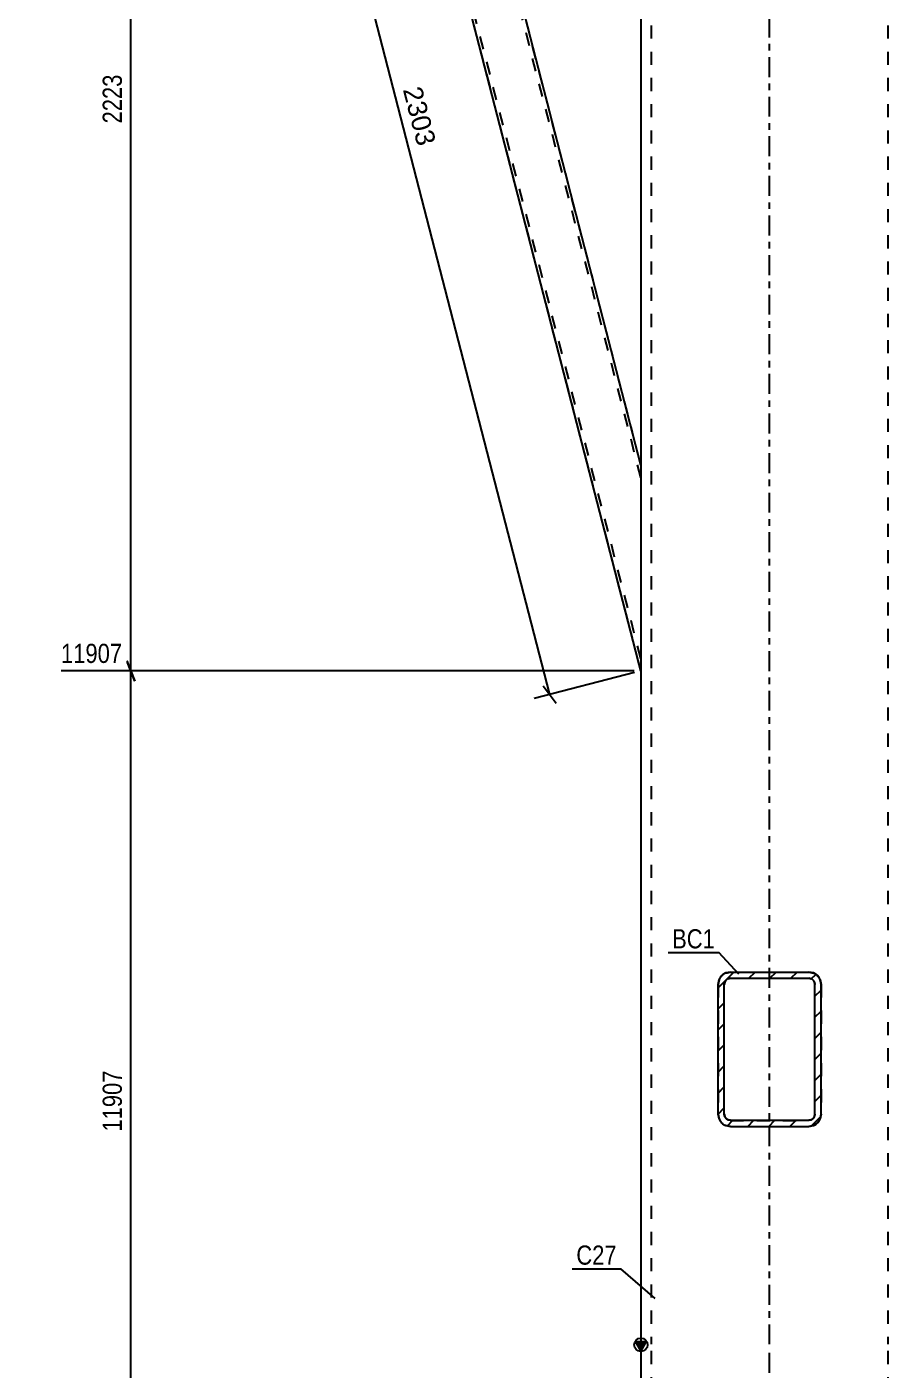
# Model space of a CAD drawing. Header units: millimetres. Extents: x 0 to 841, y 0 to 594.
# Drawn here: x 262.7 to 391.4, y 202.4 to 403.2 of the extents above; entities that cross this region are included whole.
import ezdxf

# ---------------------------------------------------------------- set-up
doc = ezdxf.new("R2010")
doc.units = ezdxf.units.MM
doc.linetypes.add('DXK_LINE_DOT2', pattern=[3.9198, 1.9599, -1.9599])
doc.linetypes.add('DXK_LINE_DOT3', pattern=[5.9187, 2.979, -0.9799, 0.9799, -0.9799])
doc.styles.add('Arial', font='ARIAL.TTF', dxfattribs={"height": 0.2})
doc.styles.add('Arial Narrow', font='ARIALN.TTF', dxfattribs={"height": 0.2})

# ---------------------------------------------------------------- blocks, each defined once
blk = doc.blocks.new('Part-275655210-3687 - 3681')
at = {"color": 7, "linetype": 'DXK_LINE_DOT2'}
for p, q in [((316.73, 480.82), (310.87, 478.69)), ((316.73, 480.82), (310.87, 478.69)), ((316.56, 480.76), (310.87, 478.69)), ((316.87, 480.87), (316.56, 480.76)), ((316.73, 480.82), (316.87, 480.87)), ((316.87, 480.88), (316.73, 480.82)), ((317.18, 480.99), (316.87, 480.87)), ((316.87, 480.87), (316.96, 480.91)), ((316.96, 480.91), (316.87, 480.88)), ((316.96, 480.91), (317, 480.92)), ((317, 480.92), (316.96, 480.91)), ((317, 480.92), (317, 480.92)), ((354.45, 335.82), (317, 480.92)), ((354.45, 335.82), (317, 480.92)), ((317.36, 481.06), (317.18, 480.99)), ((317.43, 481.08), (317.36, 481.06)), ((317.43, 481.08), (317.43, 481.08)), ((354.45, 337.67), (317.43, 481.08)), ((310.24, 478.46), (310.17, 478.44)), ((310.17, 478.44), (310.17, 478.44)), ((354.45, 306.89), (310.17, 478.44)), ((310.42, 478.53), (310.24, 478.46)), ((310.64, 478.61), (310.42, 478.53)), ((310.64, 478.61), (310.6, 478.6)), ((310.6, 478.6), (310.64, 478.61)), ((310.6, 478.6), (310.6, 478.6)), ((354.45, 308.74), (310.6, 478.6)), ((354.45, 308.74), (310.6, 478.6)), ((310.87, 478.69), (310.64, 478.61)), ((310.71, 478.63), (310.64, 478.61)), ((310.64, 478.61), (310.71, 478.63)), ((310.87, 478.69), (310.71, 478.63)), ((310.71, 478.63), (310.73, 478.64)), ((310.73, 478.64), (310.87, 478.69)), ((354.45, 337.67), (354.45, 306.89))]:
    blk.add_line(p, q, dxfattribs=at)
at = {"color": 2, "linetype": 'Continuous'}
for p, q in [((311.04, 478.76), (316.56, 480.76)), ((316.56, 480.76), (316.89, 480.89)), ((316.89, 480.89), (317.18, 480.99)), ((317.18, 480.99), (317.36, 481.06)), ((317.36, 481.06), (317.43, 481.08)), ((354.45, 337.67), (317.43, 481.08)), ((310.17, 478.44), (310.24, 478.46)), ((354.45, 306.89), (310.17, 478.44)), ((310.24, 478.46), (310.42, 478.53)), ((310.42, 478.53), (310.71, 478.63)), ((310.71, 478.63), (311.04, 478.76))]:
    blk.add_line(p, q, dxfattribs=at)
blk = doc.blocks.new('Part-275655210-3711 - 3681')
at = {"linetype": 'Continuous'}
blk.add_hatch(color=2, dxfattribs=at).paths.add_polyline_path([(354.45, 205.29), (353.65, 206.69), (355.25, 206.69)])
at = {"color": 2, "linetype": 'Continuous'}
for p, q in [((354.45, 509.2), (354.45, 206.26)), ((354.45, 205.29), (353.65, 206.69)), ((353.65, 206.69), (355.25, 206.69)), ((355.25, 206.69), (354.45, 205.29)), ((354.45, 205.26), (354.45, 189.88))]:
    blk.add_line(p, q, dxfattribs=at)
at = {"color": 7, "linetype": 'DXK_LINE_DOT2'}
for p, q in [((355.99, 509.2), (355.99, 206.26)), ((391.37, 509.2), (391.37, 206.26)), ((355.99, 205.26), (355.99, 178.34)), ((391.37, 205.26), (391.37, 178.34))]:
    blk.add_line(p, q, dxfattribs=at)
at = {"color": 7, "linetype": 'DXK_LINE_DOT3'}
for p, q in [((373.68, 206.26), (373.68, 509.2)), ((373.68, 178.33), (373.68, 205.26))]:
    blk.add_line(p, q, dxfattribs=at)
at = {"color": 2, "linetype": 'Continuous'}
blk.add_circle((354.45, 206.19), 1, dxfattribs=at)
blk = doc.blocks.new('Part-275655210-3794 - 3681')
at = {"color": 7, "linetype": 'DXK_LINE_DOT2'}
for p, q in [((367.84, 261.89), (367.13, 261.75)), ((367.84, 261.89), (379.53, 261.89)), ((367.84, 261.89), (367.84, 261.89)), ((379.53, 261.89), (379.53, 261.89)), ((380.23, 261.75), (379.53, 261.89)), ((366.13, 260.75), (365.99, 260.04)), ((365.99, 260.04), (365.99, 240.65)), ((366.91, 260.04), (366.98, 260.4)), ((366.91, 260.04), (366.91, 260.04)), ((366.91, 240.66), (366.91, 260.04)), ((366.98, 260.39), (366.98, 260.4)), ((367.48, 260.89), (367.84, 260.97)), ((367.84, 260.96), (367.84, 260.97)), ((367.84, 260.97), (379.53, 260.97)), ((379.53, 260.96), (379.53, 260.97)), ((379.53, 260.97), (379.88, 260.89)), ((380.38, 260.39), (380.38, 260.4)), ((380.38, 260.4), (380.45, 260.04)), ((380.45, 260.04), (380.45, 260.04)), ((380.45, 240.66), (380.45, 260.04)), ((381.37, 260.04), (381.23, 260.75)), ((381.37, 260.04), (381.37, 240.65)), ((365.99, 240.66), (366.13, 239.95)), ((366.13, 239.95), (366.13, 239.95)), ((366.91, 240.65), (366.91, 240.66)), ((366.98, 240.3), (366.91, 240.66)), ((367.13, 238.95), (367.84, 238.81)), ((367.84, 239.73), (367.48, 239.8)), ((367.84, 239.73), (367.84, 239.73)), ((367.84, 239.73), (379.53, 239.73)), ((379.88, 239.8), (379.53, 239.73)), ((379.53, 239.73), (379.53, 239.73)), ((379.53, 238.81), (380.23, 238.95)), ((380.45, 240.66), (380.38, 240.3)), ((380.45, 240.65), (380.45, 240.66)), ((381.23, 239.95), (381.37, 240.66)), ((381.23, 239.95), (381.23, 239.95)), ((367.84, 238.81), (379.53, 238.81)), ((367.84, 238.81), (367.84, 238.81)), ((379.53, 238.81), (379.53, 238.81))]:
    blk.add_line(p, q, dxfattribs=at)
at = {"color": 7, "linetype": 'DXK_LINE_DOT3'}
blk.add_line((373.68, 250.35), (373.68, 250.35), dxfattribs=at)
at = {"color": 7, "linetype": 'DXK_LINE_DOT2'}
for centre, radius, start, end in [((367.84, 260.04), 1.85, 112.5, 157.5), ((379.53, 260.04), 1.85, 22.5, 67.5), ((367.84, 260.04), 0.923, 112.5, 157.5), ((379.53, 260.04), 0.923, 22.5, 67.5), ((367.84, 240.66), 1.85, 202.5, 247.5), ((367.84, 240.66), 0.923, 202.5, 247.5), ((379.53, 240.66), 0.923, 292.5, 337.5), ((379.53, 240.66), 1.85, 292.5, 337.5)]:
    blk.add_arc(centre, radius, start, end, dxfattribs=at)
blk = doc.blocks.new('Part-275655210-3802 - 3681')
at = {"linetype": 'Continuous'}
h = blk.add_hatch(dxfattribs=at)
h.set_pattern_fill('', scale=0.7, style=0, pattern_type=0)
h.set_pattern_definition([(45, (365.9897, 240.6676), (-1.57154, 1.57154), [])])
h.paths.add_polyline_path([(365.99, 260.05), (365.99, 240.67), (366.13, 239.96), (366.53, 239.36), (367.13, 238.96), (367.84, 238.82), (379.53, 238.82), (380.23, 238.96), (380.83, 239.36), (381.23, 239.96), (381.37, 240.67), (381.37, 260.05), (381.23, 260.76), (380.83, 261.36), (380.23, 261.76), (379.53, 261.9), (367.84, 261.9), (367.13, 261.76), (366.53, 261.36), (366.13, 260.76)])
h.paths.add_polyline_path([(367.18, 260.7), (367.48, 260.9), (367.84, 260.98), (379.53, 260.98), (379.88, 260.9), (380.18, 260.7), (380.38, 260.41), (380.45, 260.05), (380.45, 240.67), (380.38, 240.31), (380.18, 240.01), (379.88, 239.81), (379.53, 239.74), (367.84, 239.74), (367.48, 239.81), (367.18, 240.01), (366.98, 240.31), (366.91, 240.67), (366.91, 260.05), (366.98, 260.41)])
at = {"color": 7, "linetype": 'DXK_LINE_DOT2'}
for p, q in [((367.13, 261.75), (367.84, 261.9)), ((367.84, 261.9), (379.53, 261.9)), ((367.84, 261.9), (367.84, 261.9)), ((379.53, 261.9), (379.53, 261.9)), ((379.53, 261.9), (380.23, 261.75)), ((365.99, 260.05), (366.13, 260.76)), ((365.99, 260.05), (365.99, 240.66)), ((366.98, 260.4), (366.91, 260.05)), ((366.91, 260.05), (366.91, 260.05)), ((366.91, 240.66), (366.91, 260.05)), ((366.98, 260.4), (366.98, 260.41)), ((380.38, 260.4), (380.38, 260.41)), ((380.45, 260.05), (380.38, 260.4)), ((380.45, 260.05), (380.45, 260.05)), ((380.45, 240.66), (380.45, 260.05)), ((381.23, 260.76), (381.37, 260.05)), ((381.37, 260.05), (381.37, 240.66)), ((366.13, 239.96), (365.99, 240.66)), ((366.91, 240.66), (366.91, 240.67)), ((366.91, 240.66), (366.98, 240.31)), ((367.48, 239.81), (367.84, 239.74)), ((367.84, 239.74), (367.84, 239.74)), ((367.84, 239.74), (379.53, 239.74)), ((379.53, 239.74), (379.88, 239.81)), ((379.53, 239.74), (379.53, 239.74)), ((380.38, 240.31), (380.45, 240.66)), ((380.45, 240.66), (380.45, 240.67)), ((381.37, 240.66), (381.23, 239.96)), ((381.37, 240.66), (381.37, 240.67))]:
    blk.add_line(p, q, dxfattribs=at)
at = {"color": 2, "linetype": 'Continuous'}
for p, q in [((367.84, 261.9), (367.13, 261.76)), ((367.84, 261.9), (379.53, 261.9)), ((380.23, 261.76), (379.53, 261.9)), ((366.13, 260.76), (365.99, 260.05)), ((365.99, 240.67), (365.99, 260.05)), ((366.91, 260.05), (366.98, 260.41)), ((366.91, 240.67), (366.91, 260.05)), ((367.48, 260.9), (367.84, 260.98)), ((367.84, 260.97), (367.48, 260.9)), ((367.84, 260.97), (367.84, 260.98)), ((367.84, 260.98), (379.53, 260.98)), ((367.84, 260.97), (379.53, 260.97)), ((379.53, 260.97), (379.53, 260.98)), ((379.53, 260.98), (379.88, 260.9)), ((379.88, 260.9), (379.53, 260.97)), ((380.38, 260.41), (380.45, 260.05)), ((380.45, 240.67), (380.45, 260.05)), ((381.37, 260.05), (381.23, 260.76)), ((381.37, 240.67), (381.37, 260.05)), ((365.99, 240.67), (366.13, 239.96)), ((366.13, 239.96), (366.13, 239.96)), ((366.13, 239.96), (366.13, 239.96)), ((366.98, 240.31), (366.91, 240.67)), ((367.84, 238.82), (367.13, 238.96)), ((367.13, 238.96), (367.84, 238.82)), ((367.84, 239.74), (367.48, 239.81)), ((367.84, 239.74), (379.53, 239.74)), ((379.88, 239.81), (379.53, 239.74)), ((380.23, 238.96), (379.53, 238.82)), ((379.53, 238.82), (380.23, 238.96)), ((380.45, 240.67), (380.38, 240.31)), ((381.23, 239.96), (381.37, 240.67)), ((381.23, 239.96), (381.23, 239.96)), ((381.23, 239.96), (381.23, 239.96)), ((367.84, 238.82), (379.53, 238.82)), ((367.84, 238.82), (367.84, 238.82)), ((367.84, 238.82), (379.53, 238.82)), ((379.53, 238.82), (379.53, 238.82))]:
    blk.add_line(p, q, dxfattribs=at)
at = {"color": 7, "linetype": 'DXK_LINE_DOT3'}
blk.add_line((373.68, 250.35), (373.68, 250.36), dxfattribs=at)
at = {"color": 2, "linetype": 'Continuous'}
for centre, radius, start, end in [((367.84, 260.05), 1.85, 112.5, 157.5), ((379.53, 260.05), 1.85, 22.5, 67.5), ((367.84, 260.05), 0.923, 112.5, 157.5), ((367.84, 260.05), 0.923, 112.5, 157.5), ((379.53, 260.05), 0.923, 22.5, 67.5), ((379.53, 260.05), 0.923, 22.5, 67.5), ((367.84, 240.66), 1.85, 202.5, 247.5), ((367.84, 240.67), 1.85, 202.5, 247.5), ((367.84, 240.67), 0.923, 202.5, 247.5), ((379.53, 240.67), 0.923, 292.5, 337.5), ((379.53, 240.66), 1.85, 292.5, 337.5), ((379.53, 240.67), 1.85, 292.5, 337.5)]:
    blk.add_arc(centre, radius, start, end, dxfattribs=at)
at = {"color": 7, "linetype": 'DXK_LINE_DOT2'}
for centre, radius, start, end in [((367.84, 260.05), 1.85, 112.5, 157.5), ((379.53, 260.05), 1.85, 22.5, 67.5), ((367.84, 240.66), 0.923, 202.5, 247.5), ((379.53, 240.66), 0.923, 292.5, 337.5)]:
    blk.add_arc(centre, radius, start, end, dxfattribs=at)
blk = doc.blocks.new('StraightDimension-275655210-4037 - 3681')
at = {"color": 7, "linetype": 'Continuous'}
for p, q in [((408.59, 221.07), (408.59, 159.54)), ((342.91, 175.41), (342.91, 159.54)), ((344.41, 162.54), (341.41, 161.34)), ((342.91, 161.94), (408.59, 161.94)), ((407.09, 161.34), (410.09, 162.54))]:
    blk.add_line(p, q, dxfattribs=at)
at = {"color": 0}
blk.add_wipeout([(379.09, 162.69), (379.09, 166.89), (372.41, 166.89), (372.41, 162.69)], dxfattribs=at)
at = {"color": 3, "style": 'Arial Narrow'}
blk.add_text('854', height=2.863, dxfattribs=at).set_placement((373.01, 163.29))
blk = doc.blocks.new('StraightDimension-275655210-19430 - 3681')
at = {"color": 7, "linetype": 'Continuous'}
for p, q in [((307.63, 477.86), (263.32, 477.86)), ((278.86, 476.36), (277.66, 479.36)), ((278.26, 306.89), (278.26, 477.86)), ((277.66, 308.39), (278.86, 305.39)), ((353.45, 306.89), (267.82, 306.89))]:
    blk.add_line(p, q, dxfattribs=at)
at = {"color": 0, "linetype": 'Continuous'}
blk.add_wipeout([(273.06, 478.46), (273.06, 482.66), (262.72, 482.66), (262.72, 478.46)], dxfattribs=at)
at = {"color": 0}
blk.add_wipeout([(277.51, 396.63), (273.31, 396.63), (273.31, 388.12), (277.51, 388.12)], dxfattribs=at)
at = {"color": 3, "linetype": 'Continuous', "style": 'Arial Narrow'}
blk.add_text('14130', height=2.863, dxfattribs=at).set_placement((263.32, 479.06))
at = {"color": 3, "style": 'Arial Narrow'}
blk.add_text('2223', height=2.863, rotation=90.0002, dxfattribs=at).set_placement((276.91, 388.72))
blk = doc.blocks.new('StraightDimension-275655210-19431 - 3681')
at = {"color": 7, "linetype": 'Continuous'}
for p, q in [((278.86, 305.39), (277.66, 308.39)), ((353.45, 306.89), (267.82, 306.89)), ((278.26, 178.34), (278.26, 306.89)), ((277.66, 179.84), (278.86, 176.84)), ((341.91, 178.34), (275.13, 178.34))]:
    blk.add_line(p, q, dxfattribs=at)
at = {"color": 0, "linetype": 'Continuous'}
for points in [[(277.56, 307.49), (277.56, 311.69), (267.22, 311.69), (267.22, 307.49)], [(277.56, 178.94), (277.56, 183.14), (274.53, 183.14), (274.53, 178.94)]]:
    blk.add_wipeout(points, dxfattribs=at)
at = {"color": 0}
blk.add_wipeout([(277.51, 247.79), (273.31, 247.79), (273.31, 237.45), (277.51, 237.45)], dxfattribs=at)
at = {"color": 3, "linetype": 'Continuous', "style": 'Arial Narrow'}
for s, height, p in [('11907', 2.863, (267.82, 308.09)), ('0', 2.86, (275.13, 179.54))]:
    blk.add_text(s, height=height, dxfattribs=at).set_placement(p)
at = {"color": 3, "style": 'Arial Narrow'}
blk.add_text('11907', height=2.863, rotation=90.0002, dxfattribs=at).set_placement((276.91, 238.05))
blk = doc.blocks.new('StraightDimension-275655210-19540 - 3681')
at = {"color": 7, "linetype": 'Continuous'}
for p, q in [((309.2, 478.19), (294.21, 474.32)), ((297.49, 473.62), (295.58, 476.22)), ((296.54, 474.92), (340.82, 303.37)), ((353.48, 306.64), (338.5, 302.77)), ((339.87, 304.68), (341.78, 302.07))]:
    blk.add_line(p, q, dxfattribs=at)
at = {"color": 0}
blk.add_wipeout([(320.67, 384.45), (324.73, 385.5), (322.21, 395.27), (318.14, 394.22)], dxfattribs=at)
at = {"color": 3, "style": 'Arial'}
blk.add_text('2303', height=2.865, rotation=-75.5273, dxfattribs=at).set_placement((318.88, 393.79))
blk = doc.blocks.new('Mark-275655210-3707 - 3681')
at = {"color": 0}
blk.add_wipeout([(350.84, 218.16), (350.84, 221.16), (344.81, 221.16), (344.81, 218.16)], dxfattribs=at)
blk.add_wipeout([(350.84, 218.16), (350.84, 221.16), (344.81, 221.16), (344.81, 218.16)], dxfattribs=at)
at = {"color": 30, "linetype": 'Continuous'}
for p in [(344.21, 217.56), (356.59, 213.08)]:
    blk.add_line(p, (351.44, 217.56), dxfattribs=at)
at = {"color": 3, "style": 'Arial Narrow'}
blk.add_text('C27', height=2.863, dxfattribs=at).set_placement((344.81, 218.16))
blk = doc.blocks.new('Mark-275655210-3798 - 3681')
at = {"color": 0}
blk.add_wipeout([(365.51, 265.43), (365.51, 268.43), (359.12, 268.43), (359.12, 265.43)], dxfattribs=at)
blk.add_wipeout([(365.51, 265.43), (365.51, 268.43), (359.12, 268.43), (359.12, 265.43)], dxfattribs=at)
at = {"color": 30, "linetype": 'Continuous'}
for p in [(358.52, 264.83), (369.08, 261.57)]:
    blk.add_line(p, (366.11, 264.83), dxfattribs=at)
at = {"color": 3, "style": 'Arial Narrow'}
blk.add_text('BC1', height=2.863, dxfattribs=at).set_placement((359.12, 265.43))

msp = doc.modelspace()

# ---------------------------------------------------------------- block references
for name in ['Part-275655210-3711 - 3681', 'Part-275655210-3687 - 3681', 'Part-275655210-3802 - 3681', 'Part-275655210-3794 - 3681']:
    msp.add_blockref(name, (0, 0))

# ---------------------------------------------------------------- next in the draw order: block references
for name in ['StraightDimension-275655210-19430 - 3681', 'Mark-275655210-3798 - 3681', 'StraightDimension-275655210-4037 - 3681']:
    msp.add_blockref(name, (0, 0))

# ---------------------------------------------------------------- next in the draw order: block references
msp.add_blockref('StraightDimension-275655210-19431 - 3681', (0, 0))

# ---------------------------------------------------------------- next in the draw order: block references
for name in ['StraightDimension-275655210-19540 - 3681', 'Mark-275655210-3707 - 3681']:
    msp.add_blockref(name, (0, 0))

doc.saveas('drawing.dxf')
